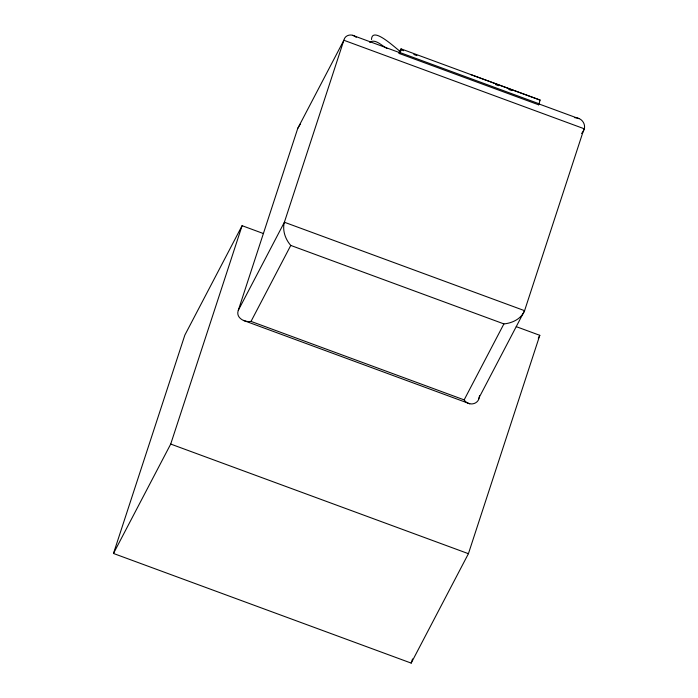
<?xml version="1.0" encoding="UTF-8"?>
<svg xmlns="http://www.w3.org/2000/svg" width="698" height="698" viewBox="0 0 698 698"><rect width="100%" height="100%" fill="white"/><g stroke="black" fill="none" stroke-linecap="round" stroke-linejoin="round"><path stroke-width="1.05" d="M300.515 123.703L297.758 128.388L238.28 310.366C235.496 317.895 244.658 322.589 251.027 321.403L464.153 399.884C468.637 406.803 479.465 404.5 479.482 395.714M516.267 326.655L539.798 335.319L468.419 553.689L411.183 663.1L113.477 553.47L184.848 335.101L242.093 225.69L263.574 233.603M113.477 553.47L170.713 444.059L242.093 225.69M539.406 100.713A7.224 0.497 -69.8 0 1 539.013 103.74L538.664 104.813L399.823 53.685L400.172 52.612A7.224 0.497 -69.8 0 0 400.565 49.584L403.627 50.71M411.183 663.1L412.535 658.964M297.758 128.388L343.861 40.257C345.021 34.464 352.464 33.373 356.224 37.369M238.28 310.366L284.383 222.234L343.861 40.257L584.06 128.711L524.582 310.68C521.336 318.829 512.236 323.183 503.904 323.907L290.769 245.426C285.342 239.266 282.193 230.34 284.383 222.234L524.582 310.68L478.47 398.82M251.027 321.403L290.769 245.426M398.75 53.057L400.565 49.584M581.556 133.501C588.1 127.202 583.179 117.517 574.786 117.718M464.153 399.884L503.904 323.907M538.289 338.198L539.798 335.319M369.704 42.395C375.053 38.128 382.19 46.068 387.024 48.476M470.426 74.45L539.912 99.989M401.071 48.869L539.947 100.032M413.835 54.47L416.898 55.596M495.51 84.545L498.573 85.671M508.781 89.431L511.843 90.557M400.172 52.612L539.013 103.74M352.612 35.328L399.841 52.725M538.682 103.854L578.982 118.686M243.358 320.391L469.728 403.749M170.713 444.059L468.419 553.689M400.635 51.713C396.839 49.497 372.051 25.137 371.502 39.507M399.221 53.336A14.457 1.003 -69.8 0 1 399.823 53.685M538.498 103.889A14.457 1.003 -69.8 0 1 538.664 104.813"/></g></svg>
